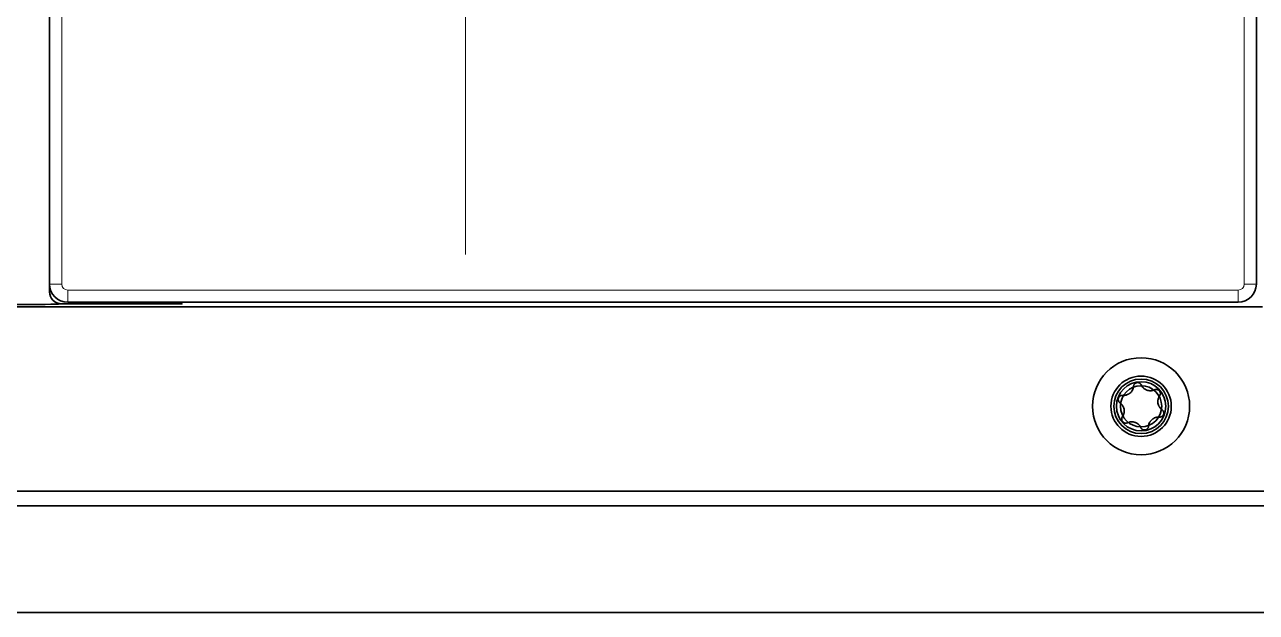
# Model space of a CAD drawing. Extents: x 53 to 4124, y 6244 to 10190.
# Drawn here: x 175.7 to 277.3, y 7999.4 to 8047.9 of the extents above; entities that cross this region are included whole.
import ezdxf

# ---------------------------------------------------------------- set-up
doc = ezdxf.new("R2010")
doc.units = 0
doc.header["$LTSCALE"] = 5
doc.layers.get('0').update_dxf_attribs({"linetype": 'CONTINUOUS', "lineweight": 0})
doc.layers.add('1', color=7, linetype='CONTINUOUS', true_color=0xffffff)
doc.layers.add('ORTHO$15', color=7, linetype='CONTINUOUS', true_color=0xffffff)

msp = doc.modelspace()

# ---------------------------------------------------------------- linework, layer by layer
at = {"color": 3}
msp.add_line((212.08, 8128.93), (212.08, 8028.93), dxfattribs=at)
at = {"layer": '1', "color": 7, "linetype": 'Continuous', "lineweight": 35}
for p, q in [((177.8, 8026.48), (177.8, 8101.41)), ((277.26, 8101.41), (277.26, 8026.48)), ((275.76, 8024.98), (179.3, 8024.98))]:
    msp.add_line(p, q, dxfattribs=at)
at = {"layer": '1', "color": 7, "linetype": 'Continuous', "lineweight": 13}
for p, q in [((178.8, 8101.41), (178.8, 8026.48)), ((276.26, 8026.48), (276.26, 8101.41)), ((177.8, 8026.48), (178.8, 8026.48)), ((179.3, 8025.98), (275.76, 8025.98)), ((179.3, 8024.98), (179.3, 8025.98)), ((275.76, 8024.98), (275.76, 8025.98)), ((277.26, 8026.48), (276.26, 8026.48))]:
    msp.add_line(p, q, dxfattribs=at)
at = {"layer": '1', "color": 7, "linetype": 'Continuous', "lineweight": 35}
for centre, major_axis, start_param, end_param in [((179.3, 8026.48), (-1.06, 1.06), 0.78555, 2.356042), ((275.76, 8026.48), (1.06, 1.06), 3.927143, 5.497635)]:
    msp.add_ellipse(centre, major_axis=major_axis, ratio=0.999899, start_param=start_param, end_param=end_param, dxfattribs=at)
at = {"layer": '1', "color": 7, "linetype": 'Continuous', "lineweight": 13}
for centre, major_axis in [((179.3, 8026.48), (-0.354, -0.354)), ((275.76, 8026.48), (0.354, -0.354))]:
    msp.add_ellipse(centre, major_axis=major_axis, ratio=0.999695, start_param=5.497939, end_param=7.068431, dxfattribs=at)
at = {"layer": 'ORTHO$15', "color": 7, "linetype": 'Continuous', "lineweight": 35, "extrusion": (0, 1, 0)}
for p, q in [((177.79, 8094.87), (177.79, 8025.85)), ((177.79, 8025.85), (177.79, 8034.51)), ((177.79, 8025.85), (177.79, 8025.85)), ((175.79, 8024.8), (108, 8024.8)), ((187.76, 8024.85), (178.79, 8024.85)), ((178.79, 8024.85), (178.79, 8024.85)), ((101.46, 8024.6), (277.76, 8024.6)), ((690.66, 8009.4), (56.76, 8009.4)), ((123.41, 8008.2), (695.13, 8008.2)), ((738.11, 7999.4), (121.41, 7999.4))]:
    msp.add_line(p, q, dxfattribs=at)
at = {"layer": 'ORTHO$15', "color": 7, "linetype": 'Continuous', "lineweight": 35}
for radius in [4, 2.49, 1.7]:
    msp.add_circle((267.76, 8016.4), radius, dxfattribs=at)
at = {"layer": 'ORTHO$15', "color": 7, "linetype": 'Continuous', "lineweight": 35, "extrusion": (0, 0, -1)}
for radius in [2.25, 2.03]:
    msp.add_circle((-267.76, 8016.4), radius, dxfattribs=at)
for centre, major_axis, ratio, start_param, end_param in [((177.81, 8034.51), (0, 1), 0.017455, 4.712389, 6.265732), ((178.79, 8025.85), (0.707, 0.707), 1, 2.356347, 3.926839), ((175.79, 8024.85), (-3, 0), 0.017455, 3.159046, 4.712389), ((187.76, 8024.87), (-1, 0), 0.017455, 3.159046, 4.712389)]:
    msp.add_ellipse(centre, major_axis=major_axis, ratio=ratio, start_param=start_param, end_param=end_param, dxfattribs=at)
at = {"layer": 'ORTHO$15', "color": 7, "linetype": 'Continuous', "lineweight": 35}
msp.add_ellipse((178.79, 8025.85), major_axis=(0.707, -0.707), ratio=0.999695, start_param=3.927143, end_param=5.497635, dxfattribs=at)
for points, knots in [([(266.24, 8017.3), (266.3, 8017.29), (266.35, 8017.29), (266.43, 8017.3), (266.46, 8017.31), (266.5, 8017.31), (266.51, 8017.32), (266.54, 8017.32), (266.55, 8017.33), (266.61, 8017.35), (266.66, 8017.37), (266.72, 8017.4), (266.73, 8017.41), (266.76, 8017.42), (266.77, 8017.43), (266.8, 8017.45), (266.82, 8017.47), (266.89, 8017.52), (266.92, 8017.56), (266.98, 8017.62), (266.99, 8017.65), (267.01, 8017.68), (267.02, 8017.69), (267.03, 8017.72), (267.04, 8017.73), (267.07, 8017.79), (267.09, 8017.84), (267.11, 8017.91), (267.12, 8017.94), (267.13, 8017.99), (267.13, 8018.02), (267.14, 8018.05)], [0, 0, 0, 0, 0.125, 0.125, 0.1875, 0.1875, 0.21875, 0.21875, 0.25, 0.25, 0.375, 0.375, 0.40625, 0.40625, 0.4375, 0.4375, 0.5, 0.5, 0.625, 0.625, 0.6875, 0.6875, 0.71875, 0.71875, 0.75, 0.75, 0.875, 0.875, 0.9375, 0.9375, 1, 1, 1, 1]), ([(267.14, 8018.05), (267.14, 8018.06), (267.14, 8018.1), (267.16, 8018.13), (267.17, 8018.16), (267.17, 8018.17), (267.18, 8018.18), (267.18, 8018.19), (267.2, 8018.21), (267.21, 8018.23), (267.23, 8018.25), (267.23, 8018.26), (267.25, 8018.27), (267.25, 8018.27), (267.28, 8018.29), (267.29, 8018.3), (267.32, 8018.31), (267.32, 8018.32), (267.34, 8018.33), (267.35, 8018.33), (267.38, 8018.34), (267.39, 8018.34), (267.42, 8018.35), (267.43, 8018.35), (267.45, 8018.35), (267.46, 8018.35), (267.49, 8018.35), (267.5, 8018.35), (267.53, 8018.35), (267.54, 8018.34), (267.56, 8018.34), (267.57, 8018.34), (267.59, 8018.33), (267.61, 8018.32), (267.64, 8018.31), (267.64, 8018.3), (267.66, 8018.29), (267.67, 8018.29), (267.69, 8018.27), (267.7, 8018.26), (267.72, 8018.24), (267.73, 8018.23), (267.74, 8018.22), (267.74, 8018.21), (267.76, 8018.19), (267.77, 8018.17), (267.78, 8018.16)], [0, 0, 0, 0, 0.0625, 0.125, 0.125, 0.15625, 0.15625, 0.1875, 0.1875, 0.25, 0.25, 0.28125, 0.28125, 0.3125, 0.3125, 0.375, 0.375, 0.40625, 0.40625, 0.4375, 0.4375, 0.5, 0.5, 0.53125, 0.53125, 0.5625, 0.5625, 0.625, 0.625, 0.65625, 0.65625, 0.6875, 0.6875, 0.75, 0.75, 0.78125, 0.78125, 0.8125, 0.8125, 0.875, 0.875, 0.90625, 0.90625, 0.9375, 0.9375, 1, 1, 1, 1]), ([(267.78, 8018.16), (267.8, 8018.11), (267.83, 8018.06), (267.87, 8018), (267.89, 8017.98), (267.92, 8017.95), (267.93, 8017.94), (267.94, 8017.92), (267.95, 8017.91), (268, 8017.87), (268.05, 8017.83), (268.1, 8017.8), (268.12, 8017.79), (268.14, 8017.78), (268.15, 8017.77), (268.19, 8017.75), (268.21, 8017.74), (268.29, 8017.72), (268.34, 8017.7), (268.41, 8017.69), (268.42, 8017.69), (268.45, 8017.69), (268.49, 8017.68), (268.56, 8017.68), (268.61, 8017.69), (268.65, 8017.69), (268.67, 8017.7), (268.69, 8017.7), (268.7, 8017.7), (268.77, 8017.72), (268.82, 8017.74), (268.87, 8017.76)], [0, 0, 0, 0, 0.125, 0.125, 0.1875, 0.1875, 0.21875, 0.21875, 0.25, 0.25, 0.375, 0.375, 0.40625, 0.40625, 0.4375, 0.4375, 0.5, 0.5, 0.625, 0.625, 0.65625, 0.65625, 0.6875, 0.75, 0.8125, 0.8125, 0.84375, 0.84375, 0.875, 0.875, 1, 1, 1, 1]), ([(268.87, 8017.76), (268.89, 8017.77), (268.92, 8017.78), (268.95, 8017.79), (268.98, 8017.79), (268.99, 8017.79), (269.01, 8017.79), (269.02, 8017.79), (269.05, 8017.79), (269.06, 8017.79), (269.09, 8017.78), (269.1, 8017.78), (269.12, 8017.77), (269.13, 8017.77), (269.15, 8017.76), (269.17, 8017.75), (269.19, 8017.74), (269.2, 8017.73), (269.21, 8017.72), (269.22, 8017.72), (269.24, 8017.7), (269.26, 8017.69), (269.27, 8017.66), (269.28, 8017.66), (269.29, 8017.64), (269.3, 8017.63), (269.31, 8017.61), (269.32, 8017.59), (269.33, 8017.57), (269.33, 8017.56), (269.34, 8017.54), (269.34, 8017.53), (269.34, 8017.51), (269.35, 8017.49), (269.35, 8017.46), (269.35, 8017.45), (269.35, 8017.43), (269.35, 8017.42), (269.34, 8017.4), (269.34, 8017.38), (269.33, 8017.35), (269.33, 8017.34), (269.32, 8017.33), (269.32, 8017.32), (269.31, 8017.29), (269.3, 8017.28), (269.29, 8017.26)], [0, 0, 0, 0, 0.0625, 0.125, 0.125, 0.15625, 0.15625, 0.1875, 0.1875, 0.25, 0.25, 0.28125, 0.28125, 0.3125, 0.3125, 0.375, 0.375, 0.40625, 0.40625, 0.4375, 0.4375, 0.5, 0.5, 0.53125, 0.53125, 0.5625, 0.5625, 0.625, 0.625, 0.65625, 0.65625, 0.6875, 0.6875, 0.75, 0.75, 0.78125, 0.78125, 0.8125, 0.8125, 0.875, 0.875, 0.90625, 0.90625, 0.9375, 0.9375, 1, 1, 1, 1]), ([(266.02, 8016.69), (266.01, 8016.7), (265.98, 8016.72), (265.96, 8016.75), (265.94, 8016.77), (265.93, 8016.78), (265.92, 8016.79), (265.92, 8016.8), (265.91, 8016.82), (265.9, 8016.84), (265.89, 8016.87), (265.89, 8016.88), (265.89, 8016.9), (265.88, 8016.9), (265.88, 8016.93), (265.88, 8016.95), (265.88, 8016.98), (265.88, 8016.99), (265.88, 8017.01), (265.88, 8017.01), (265.89, 8017.04), (265.89, 8017.06), (265.9, 8017.09), (265.91, 8017.09), (265.91, 8017.11), (265.92, 8017.12), (265.93, 8017.14), (265.94, 8017.16), (265.96, 8017.18), (265.97, 8017.19), (265.98, 8017.2), (265.99, 8017.21), (266, 8017.22), (266.01, 8017.23), (266.02, 8017.24), (266.03, 8017.24), (266.05, 8017.26), (266.07, 8017.27), (266.09, 8017.28), (266.1, 8017.28), (266.12, 8017.28), (266.13, 8017.29), (266.15, 8017.29), (266.17, 8017.3), (266.2, 8017.3), (266.21, 8017.3), (266.23, 8017.3), (266.24, 8017.3), (266.24, 8017.3)], [0, 0, 0, 0, 0.0625, 0.125, 0.125, 0.15625, 0.15625, 0.1875, 0.1875, 0.25, 0.25, 0.28125, 0.28125, 0.3125, 0.3125, 0.375, 0.375, 0.40625, 0.40625, 0.4375, 0.4375, 0.5, 0.5, 0.53125, 0.53125, 0.5625, 0.5625, 0.625, 0.625, 0.65625, 0.65625, 0.6875, 0.6875, 0.71875, 0.71875, 0.75, 0.75, 0.8125, 0.8125, 0.84375, 0.84375, 0.875, 0.875, 0.9375, 0.9375, 0.96875, 0.96875, 1, 1, 1, 1]), ([(266.22, 8015.54), (266.25, 8015.59), (266.28, 8015.63), (266.31, 8015.7), (266.32, 8015.73), (266.34, 8015.77), (266.34, 8015.78), (266.35, 8015.81), (266.35, 8015.82), (266.36, 8015.89), (266.37, 8015.94), (266.37, 8016.01), (266.37, 8016.02), (266.37, 8016.05), (266.37, 8016.06), (266.37, 8016.1), (266.36, 8016.13), (266.35, 8016.21), (266.34, 8016.26), (266.31, 8016.32), (266.31, 8016.34), (266.29, 8016.36), (266.28, 8016.4), (266.24, 8016.46), (266.21, 8016.5), (266.19, 8016.53), (266.18, 8016.54), (266.16, 8016.56), (266.15, 8016.57), (266.11, 8016.62), (266.07, 8016.66), (266.02, 8016.69)], [0, 0, 0, 0, 0.125, 0.125, 0.1875, 0.1875, 0.21875, 0.21875, 0.25, 0.25, 0.375, 0.375, 0.40625, 0.40625, 0.4375, 0.4375, 0.5, 0.5, 0.625, 0.625, 0.65625, 0.65625, 0.6875, 0.75, 0.8125, 0.8125, 0.84375, 0.84375, 0.875, 0.875, 1, 1, 1, 1]), ([(269.29, 8017.26), (269.26, 8017.22), (269.23, 8017.17), (269.2, 8017.1), (269.19, 8017.07), (269.18, 8017.04), (269.17, 8017.02), (269.16, 8017), (269.16, 8016.98), (269.15, 8016.92), (269.14, 8016.87), (269.14, 8016.8), (269.14, 8016.78), (269.14, 8016.76), (269.14, 8016.74), (269.14, 8016.7), (269.15, 8016.68), (269.16, 8016.6), (269.17, 8016.54), (269.2, 8016.48), (269.2, 8016.47), (269.22, 8016.44), (269.23, 8016.41), (269.27, 8016.35), (269.3, 8016.3), (269.32, 8016.27), (269.33, 8016.26), (269.35, 8016.24), (269.36, 8016.23), (269.4, 8016.18), (269.44, 8016.15), (269.49, 8016.12)], [0, 0, 0, 0, 0.125, 0.125, 0.1875, 0.1875, 0.21875, 0.21875, 0.25, 0.25, 0.375, 0.375, 0.40625, 0.40625, 0.4375, 0.4375, 0.5, 0.5, 0.625, 0.625, 0.65625, 0.65625, 0.6875, 0.75, 0.8125, 0.8125, 0.84375, 0.84375, 0.875, 0.875, 1, 1, 1, 1]), ([(266.64, 8015.04), (266.63, 8015.04), (266.59, 8015.02), (266.56, 8015.02), (266.53, 8015.01), (266.52, 8015.01), (266.5, 8015.01), (266.49, 8015.01), (266.47, 8015.01), (266.45, 8015.02), (266.42, 8015.02), (266.41, 8015.02), (266.39, 8015.03), (266.38, 8015.03), (266.36, 8015.04), (266.34, 8015.05), (266.32, 8015.07), (266.31, 8015.07), (266.3, 8015.08), (266.29, 8015.09), (266.27, 8015.1), (266.25, 8015.12), (266.24, 8015.14), (266.23, 8015.15), (266.22, 8015.16), (266.22, 8015.17), (266.2, 8015.19), (266.19, 8015.21), (266.18, 8015.24), (266.18, 8015.24), (266.17, 8015.26), (266.17, 8015.27), (266.17, 8015.3), (266.16, 8015.32), (266.16, 8015.34), (266.16, 8015.35), (266.16, 8015.37), (266.17, 8015.38), (266.17, 8015.41), (266.17, 8015.43), (266.18, 8015.45), (266.18, 8015.46), (266.19, 8015.48), (266.19, 8015.49), (266.2, 8015.51), (266.21, 8015.53), (266.22, 8015.54)], [0, 0, 0, 0, 0.0625, 0.125, 0.125, 0.15625, 0.15625, 0.1875, 0.1875, 0.25, 0.25, 0.28125, 0.28125, 0.3125, 0.3125, 0.375, 0.375, 0.40625, 0.40625, 0.4375, 0.4375, 0.5, 0.5, 0.53125, 0.53125, 0.5625, 0.5625, 0.625, 0.625, 0.65625, 0.65625, 0.6875, 0.6875, 0.75, 0.75, 0.78125, 0.78125, 0.8125, 0.8125, 0.875, 0.875, 0.90625, 0.90625, 0.9375, 0.9375, 1, 1, 1, 1]), ([(269.27, 8015.51), (269.21, 8015.51), (269.16, 8015.51), (269.08, 8015.5), (269.05, 8015.5), (269, 8015.49), (268.98, 8015.48), (268.9, 8015.46), (268.85, 8015.43), (268.79, 8015.4), (268.78, 8015.4), (268.75, 8015.38), (268.74, 8015.37), (268.71, 8015.35), (268.69, 8015.33), (268.62, 8015.28), (268.59, 8015.24), (268.54, 8015.18), (268.52, 8015.16), (268.5, 8015.12), (268.49, 8015.11), (268.48, 8015.09), (268.47, 8015.08), (268.44, 8015.02), (268.42, 8014.97), (268.4, 8014.89), (268.39, 8014.86), (268.38, 8014.81), (268.38, 8014.79), (268.38, 8014.76)], [0, 0, 0, 0, 0.125, 0.125, 0.1875, 0.1875, 0.25, 0.25, 0.375, 0.375, 0.40625, 0.40625, 0.4375, 0.4375, 0.5, 0.5, 0.625, 0.625, 0.6875, 0.6875, 0.71875, 0.71875, 0.75, 0.75, 0.875, 0.875, 0.9375, 0.9375, 1, 1, 1, 1]), ([(269.49, 8016.12), (269.5, 8016.11), (269.53, 8016.08), (269.55, 8016.06), (269.57, 8016.03), (269.58, 8016.03), (269.59, 8016.01), (269.59, 8016), (269.6, 8015.98), (269.61, 8015.96), (269.62, 8015.94), (269.62, 8015.93), (269.62, 8015.91), (269.63, 8015.9), (269.63, 8015.87), (269.63, 8015.85), (269.63, 8015.83), (269.63, 8015.82), (269.63, 8015.8), (269.63, 8015.79), (269.62, 8015.76), (269.62, 8015.74), (269.61, 8015.72), (269.6, 8015.71), (269.6, 8015.69), (269.59, 8015.68), (269.58, 8015.66), (269.57, 8015.64), (269.55, 8015.62), (269.55, 8015.62), (269.53, 8015.6), (269.53, 8015.6), (269.51, 8015.58), (269.5, 8015.58), (269.49, 8015.57), (269.48, 8015.56), (269.46, 8015.55), (269.44, 8015.54), (269.42, 8015.53), (269.41, 8015.52), (269.39, 8015.52), (269.38, 8015.52), (269.36, 8015.51), (269.34, 8015.51), (269.31, 8015.51), (269.3, 8015.5), (269.28, 8015.51), (269.27, 8015.51), (269.27, 8015.51)], [0, 0, 0, 0, 0.0625, 0.125, 0.125, 0.15625, 0.15625, 0.1875, 0.1875, 0.25, 0.25, 0.28125, 0.28125, 0.3125, 0.3125, 0.375, 0.375, 0.40625, 0.40625, 0.4375, 0.4375, 0.5, 0.5, 0.53125, 0.53125, 0.5625, 0.5625, 0.625, 0.625, 0.65625, 0.65625, 0.6875, 0.6875, 0.71875, 0.71875, 0.75, 0.75, 0.8125, 0.8125, 0.84375, 0.84375, 0.875, 0.875, 0.9375, 0.9375, 0.96875, 0.96875, 1, 1, 1, 1]), ([(267.74, 8014.65), (267.71, 8014.69), (267.69, 8014.74), (267.64, 8014.8), (267.62, 8014.82), (267.59, 8014.85), (267.59, 8014.86), (267.57, 8014.88), (267.56, 8014.89), (267.51, 8014.94), (267.46, 8014.97), (267.41, 8015.01), (267.4, 8015.01), (267.37, 8015.03), (267.36, 8015.03), (267.32, 8015.05), (267.3, 8015.06), (267.22, 8015.09), (267.17, 8015.1), (267.1, 8015.11), (267.09, 8015.11), (267.06, 8015.12), (267.02, 8015.12), (266.95, 8015.12), (266.9, 8015.12), (266.86, 8015.11), (266.85, 8015.11), (266.82, 8015.1), (266.81, 8015.1), (266.74, 8015.08), (266.69, 8015.07), (266.64, 8015.04)], [0, 0, 0, 0, 0.125, 0.125, 0.1875, 0.1875, 0.21875, 0.21875, 0.25, 0.25, 0.375, 0.375, 0.40625, 0.40625, 0.4375, 0.4375, 0.5, 0.5, 0.625, 0.625, 0.65625, 0.65625, 0.6875, 0.75, 0.8125, 0.8125, 0.84375, 0.84375, 0.875, 0.875, 1, 1, 1, 1]), ([(268.38, 8014.76), (268.37, 8014.74), (268.37, 8014.71), (268.36, 8014.67), (268.34, 8014.65), (268.34, 8014.64), (268.33, 8014.62), (268.33, 8014.61), (268.31, 8014.59), (268.3, 8014.58), (268.28, 8014.55), (268.26, 8014.54), (268.23, 8014.51), (268.22, 8014.5), (268.19, 8014.49), (268.19, 8014.49), (268.17, 8014.48), (268.16, 8014.47), (268.13, 8014.46), (268.12, 8014.46), (268.09, 8014.46), (268.08, 8014.45), (268.06, 8014.45), (268.05, 8014.45), (268.02, 8014.45), (268.01, 8014.45), (267.98, 8014.46), (267.97, 8014.46), (267.95, 8014.46), (267.94, 8014.47), (267.92, 8014.47), (267.9, 8014.48), (267.88, 8014.49), (267.87, 8014.5), (267.85, 8014.51), (267.84, 8014.51), (267.82, 8014.53), (267.81, 8014.54), (267.79, 8014.56), (267.78, 8014.57), (267.77, 8014.58), (267.77, 8014.59), (267.75, 8014.61), (267.74, 8014.63), (267.74, 8014.65)], [0, 0, 0, 0, 0.0625, 0.125, 0.125, 0.15625, 0.15625, 0.1875, 0.1875, 0.25, 0.25, 0.3125, 0.3125, 0.375, 0.375, 0.40625, 0.40625, 0.4375, 0.4375, 0.5, 0.5, 0.53125, 0.53125, 0.5625, 0.5625, 0.625, 0.625, 0.65625, 0.65625, 0.6875, 0.6875, 0.75, 0.75, 0.78125, 0.78125, 0.8125, 0.8125, 0.875, 0.875, 0.90625, 0.90625, 0.9375, 0.9375, 1, 1, 1, 1])]:
    msp.add_open_spline(points, degree=3, knots=knots, dxfattribs=at)

doc.saveas('drawing.dxf')
